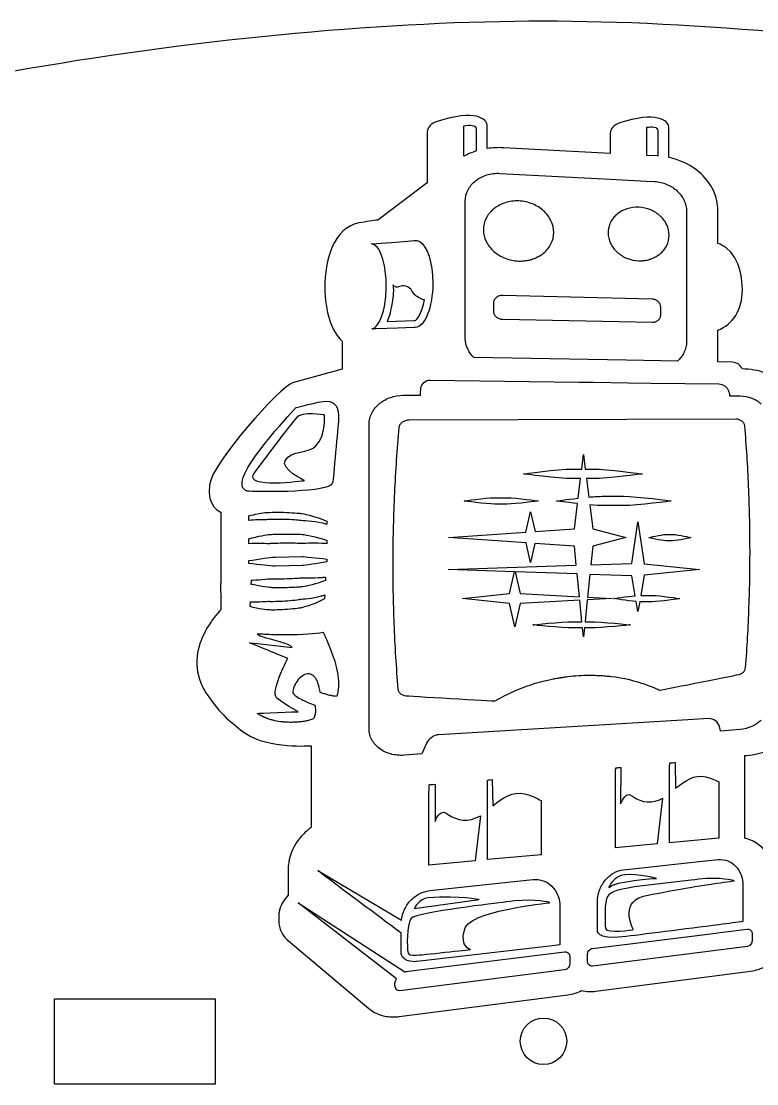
# Model space of a CAD drawing. Header units: millimetres. Extents: x -1100 to -75, y -506 to -118.
# Drawn here: x -615.5 to -570.5, y -461.5 to -396.4 of the extents above; entities that cross this region are included whole.
import ezdxf

# ---------------------------------------------------------------- set-up
doc = ezdxf.new("R2010")
doc.units = ezdxf.units.MM
doc.layers.add('CUTS', color=1, linetype='Continuous', true_color=0xff0000)
doc.layers.add('TEXT', color=5, linetype='Continuous', true_color=0x0000ff)

msp = doc.modelspace()

# ---------------------------------------------------------------- linework, layer by layer
at = {"layer": 'CUTS', "color": 1, "lineweight": 25, "true_color": 0xff0000}
for p, q in [((-613.423, -461.466), (-613.423, -456.266)), ((-613.423, -456.266), (-603.574, -456.266)), ((-603.574, -461.466), (-603.574, -456.266)), ((-613.423, -461.466), (-603.574, -461.466))]:
    msp.add_line(p, q, dxfattribs=at)
for points in [[(-583.516, -396.422), (-602.046, -396.422), (-629.224, -400.52), (-643.356, -407.505)], [(-523.677, -407.505), (-537.808, -400.521), (-564.986, -396.422), (-583.516, -396.422)], [(-584.923, -458.865), (-584.923, -458.079), (-584.285, -457.441), (-583.498, -457.441)], [(-583.498, -457.441), (-582.711, -457.441), (-582.074, -458.079), (-582.074, -458.865)], [(-583.498, -460.29), (-584.285, -460.29), (-584.923, -459.652), (-584.923, -458.865)], [(-582.074, -458.865), (-582.074, -459.652), (-582.711, -460.29), (-583.498, -460.29)]]:
    msp.add_open_spline(points, degree=3, dxfattribs=at)
at = {"layer": 'TEXT', "color": 5, "lineweight": 25, "true_color": 0x0000ff}
for points in [[(-590.607, -403.194), (-590.607, -406.091)], [(-588.367, -404.682), (-588.367, -402.825), (-588.367, -402.825)], [(-586.951, -404.217), (-586.951, -402.774)], [(-576.523, -404.669), (-577.178, -404.634), (-577.178, -402.916), (-577.178, -402.916)], [(-575.839, -404.762), (-575.839, -402.877)], [(-579.416, -403.274), (-579.416, -404.517), (-585.953, -404.168)], [(-586.142, -405.734), (-579.416, -406.089), (-577.2, -406.206), (-576.713, -406.231)], [(-590.613, -406.312), (-593.625, -408.595)], [(-588.286, -415.818), (-588.286, -407.445)], [(-574.747, -408.066), (-574.747, -416.027)], [(-572.832, -410.021), (-572.832, -408.155), (-572.828, -408.014)], [(-594.021, -410.056), (-592.796, -409.957), (-592.796, -409.957)], [(-592.796, -409.957), (-591.816, -409.877), (-591.403, -409.843)], [(-576.85, -413.438), (-585.996, -413.208)], [(-586.562, -413.676), (-586.562, -414.174)], [(-576.323, -414.395), (-576.323, -413.916)], [(-593.057, -414.799), (-591.417, -414.75)], [(-585.996, -414.664), (-576.85, -414.847)], [(-591.41, -415.175), (-591.418, -415.175), (-592.44, -415.206), (-593.742, -415.247), (-594.006, -415.253)], [(-591.405, -415.175), (-591.407, -415.175)], [(-591.341, -415.171), (-591.341, -415.171), (-591.366, -415.171)], [(-571.922, -417.296), (-572.832, -417.28), (-572.832, -415.34)], [(-595.824, -416.009), (-595.824, -417.729), (-598.863, -418.558)], [(-575.307, -417.234), (-578.412, -417.177), (-587.77, -417.006)], [(-590.423, -418.385), (-581.333, -418.509), (-580.431, -418.522), (-578.291, -418.551), (-576.934, -418.57), (-572.762, -418.627)], [(-592.007, -419.309), (-591.014, -419.312)], [(-591.019, -419.194), (-590.996, -418.908)], [(-572.136, -419.159), (-572.114, -419.279)], [(-572.109, -419.362), (-571.47, -419.362)], [(-571.727, -420.784), (-591.709, -420.841)], [(-594.173, -439.719), (-594.173, -421.106)], [(-581.731, -423.838), (-581.158, -423.838), (-581.049, -422.954), (-580.94, -423.838), (-580.477, -423.838)], [(-581.377, -425.621), (-581.23, -424.424), (-581.731, -424.424)], [(-580.477, -424.424), (-580.868, -424.424), (-580.728, -425.555)], [(-581.687, -433.184), (-581.143, -433.184), (-581.276, -431.869), (-584.925, -432.067), (-585.248, -433.486), (-585.571, -432.067), (-588.445, -431.762), (-585.571, -431.458), (-585.268, -430.125), (-589.327, -429.988), (-581.492, -429.722), (-581.609, -428.559), (-584.023, -428.393), (-584.286, -429.548), (-584.558, -428.356), (-589.303, -428.03), (-584.572, -427.706), (-584.286, -426.449), (-584.009, -427.667), (-581.609, -427.502), (-581.418, -425.948)], [(-586.493, -425.598), (-585.711, -425.598)], [(-585.711, -425.979), (-586.493, -425.979)], [(-580.671, -426.023), (-580.489, -427.502), (-578.458, -428.03), (-580.489, -428.558), (-580.603, -429.692), (-578.096, -429.608), (-577.716, -427.071), (-577.332, -429.635), (-573.948, -429.988), (-577.339, -430.341), (-577.548, -431.572), (-577.544, -431.572), (-577.544, -431.574)], [(-579.819, -425.502), (-578.608, -425.502)], [(-603.248, -426.469), (-603.248, -430.825)], [(-578.608, -426.073), (-579.819, -426.073)], [(-601.521, -426.987), (-601.521, -426.705)], [(-600.451, -426.937), (-600.967, -426.942)], [(-596.761, -427.033), (-596.761, -427.218)], [(-575.998, -427.843), (-575.648, -427.843), (-575.648, -427.843)], [(-575.648, -427.843), (-575.556, -427.843)], [(-601.521, -428.405), (-601.521, -428.112)], [(-596.761, -428.201), (-596.761, -428.411)], [(-575.556, -428.223), (-575.998, -428.223)], [(-600.005, -429.225), (-599.891, -429.221), (-598.28, -429.19)], [(-601.521, -429.616), (-601.521, -429.441), (-601.521, -429.441)], [(-598.261, -429.739), (-599.891, -429.771), (-599.985, -429.774)], [(-596.761, -429.345), (-596.761, -429.525)], [(-596.827, -430.444), (-596.837, -430.659)], [(-585.228, -430.131), (-584.925, -431.462), (-581.297, -431.658), (-581.438, -430.259), (-585.228, -430.131)], [(-577.881, -431.59), (-578.089, -430.367), (-580.662, -430.281), (-580.804, -431.681), (-579.298, -431.762), (-580.82, -431.844), (-580.955, -433.184), (-580.658, -433.184)], [(-603.255, -430.955), (-603.244, -431.828)], [(-601.382, -430.895), (-601.369, -430.639)], [(-596.881, -431.538), (-596.892, -431.768)], [(-577.544, -431.574), (-576.85, -431.574)], [(-603.248, -431.913), (-603.248, -432.456)], [(-601.449, -432.254), (-601.435, -431.956)], [(-577.612, -431.951), (-577.716, -432.563), (-577.822, -431.939)], [(-576.85, -431.955), (-577.544, -431.955)], [(-580.658, -433.564), (-580.993, -433.564), (-581.049, -434.111), (-581.103, -433.564), (-581.687, -433.564)], [(-599.147, -435.424), (-601.07, -434.639), (-601.488, -434.469), (-600.993, -434.523), (-598.871, -434.754)], [(-582.68, -436.636), (-582.676, -436.636)], [(-580.111, -436.471), (-580.116, -436.471)], [(-596.155, -437.753), (-596.162, -437.753)], [(-600.66, -438.999), (-600.656, -438.999)], [(-598.991, -439.344), (-598.995, -439.344)], [(-573.39, -439.116), (-574.659, -439.191), (-589.9, -440.096)], [(-572.671, -439.858), (-572.733, -439.601)], [(-571.47, -439.782), (-572.668, -439.874)], [(-597.712, -440.771), (-597.712, -445.773)], [(-590.651, -440.612), (-590.946, -441.267)], [(-590.949, -441.274), (-592.007, -441.356)], [(-571.177, -446.431), (-571.177, -441.377)], [(-576.409, -444.078), (-576.216, -443.991), (-576.534, -446.78), (-579.083, -447.016), (-579.083, -442.248)], [(-578.776, -442.099), (-578.788, -444.331)], [(-575.791, -446.712), (-575.791, -441.956)], [(-575.451, -441.798), (-575.416, -443.381)], [(-586.93, -447.744), (-586.928, -442.877)], [(-586.634, -442.846), (-586.599, -444.452)], [(-587.641, -445.185), (-587.361, -445.059), (-587.682, -447.815), (-590.511, -448.075), (-590.511, -443.921), (-590.487, -443.158)], [(-590.125, -443.127), (-590.136, -445.41)], [(-572.767, -442.985), (-572.767, -446.432), (-575.791, -446.712), (-575.791, -446.712)], [(-583.645, -444.135), (-583.645, -447.442), (-586.93, -447.744), (-586.93, -447.744)], [(-578.595, -448.365), (-574.156, -447.889), (-572.816, -447.747)], [(-599.125, -448.367), (-599.125, -449.934)], [(-597.302, -448.417), (-592.195, -451.444), (-592.195, -451.444)], [(-590.456, -449.641), (-584.152, -448.966)], [(-573.998, -448.945), (-574.243, -448.974), (-574.47, -449), (-574.472, -449), (-577.447, -449.352)], [(-571.298, -449.307), (-571.298, -451.539)], [(-592.502, -455.043), (-598.506, -450.392), (-591.982, -454.609)], [(-591.413, -450.733), (-587.441, -450.196)], [(-582.503, -450.585), (-582.503, -452.971), (-582.79, -453.004), (-590.882, -453.941), (-591.27, -453.986)], [(-585.283, -450.278), (-585.528, -450.307), (-585.793, -450.338), (-585.796, -450.339)], [(-580.199, -452.09), (-580.199, -450.319)], [(-599.694, -451.201), (-599.694, -451.504)], [(-580.491, -453.179), (-572.953, -452.242), (-572.848, -452.228), (-572.691, -452.21), (-572.024, -452.128), (-571.408, -452.05), (-571.023, -452.001), (-571.023, -452.001)], [(-592.206, -453.522), (-592.206, -452.254)], [(-570.727, -452.326), (-570.727, -452.659)], [(-599.103, -452.726), (-594.187, -456.86)], [(-571.023, -453.054), (-580.491, -454.269)], [(-591.748, -454.577), (-582.203, -453.391)], [(-581.879, -453.726), (-581.879, -454.074), (-581.879, -454.074)], [(-580.813, -453.938), (-580.813, -453.592)], [(-582.203, -454.488), (-592.282, -455.782)], [(-580.302, -455.8), (-570.839, -454.579)], [(-592.339, -457.354), (-582.006, -456.019)]]:
    msp.add_lwpolyline(points, dxfattribs=at)
for points in [[(-586.951, -402.774), (-586.951, -402.419), (-587.681, -401.781), (-590.011, -402.568)], [(-575.839, -402.877), (-575.839, -402.522), (-576.568, -401.884), (-578.899, -402.671)], [(-590.011, -402.568), (-590.34, -402.65), (-590.607, -402.929), (-590.607, -403.194)], [(-588.367, -402.825), (-588.044, -402.765), (-587.612, -402.739), (-587.612, -403.026)], [(-587.612, -403.026), (-587.612, -403.33), (-587.61, -403.966), (-587.608, -404.365)], [(-578.913, -402.678), (-579.198, -402.785), (-579.416, -403.035), (-579.416, -403.274)], [(-578.899, -402.671), (-578.906, -402.675), (-578.909, -402.676), (-578.913, -402.678)], [(-577.178, -402.916), (-576.867, -402.867), (-576.501, -402.865), (-576.501, -403.131)], [(-576.501, -403.131), (-576.501, -403.494), (-576.495, -404.335), (-576.495, -404.673)], [(-587.609, -404.365), (-587.876, -404.447), (-588.128, -404.555), (-588.367, -404.682)], [(-585.953, -404.168), (-586.293, -404.149), (-586.627, -404.168), (-586.951, -404.217)], [(-576.495, -404.673), (-576.504, -404.673), (-576.513, -404.669), (-576.523, -404.669)], [(-575.007, -405.02), (-575.273, -404.906), (-575.551, -404.822), (-575.839, -404.762)], [(-573.854, -405.766), (-574.183, -405.456), (-574.572, -405.204), (-575.007, -405.02)], [(-587.654, -406.188), (-587.459, -406.033), (-587.228, -405.912), (-586.971, -405.833)], [(-586.971, -405.833), (-586.716, -405.754), (-586.436, -405.719), (-586.142, -405.734)], [(-573.102, -406.79), (-573.278, -406.414), (-573.531, -406.069), (-573.854, -405.766)], [(-590.607, -406.091), (-590.607, -406.155), (-590.613, -406.312), (-590.613, -406.312)], [(-588.116, -406.744), (-588.007, -406.532), (-587.85, -406.343), (-587.654, -406.188)], [(-576.713, -406.231), (-576.438, -406.243), (-576.181, -406.307), (-575.945, -406.408)], [(-575.945, -406.408), (-575.709, -406.509), (-575.497, -406.645), (-575.32, -406.814)], [(-588.286, -407.445), (-588.286, -407.193), (-588.225, -406.958), (-588.116, -406.744)], [(-575.32, -406.814), (-575.142, -406.978), (-574.998, -407.172), (-574.901, -407.385)], [(-572.828, -408.014), (-572.828, -407.596), (-572.921, -407.183), (-573.102, -406.79)], [(-585.846, -407.532), (-586.081, -407.605), (-586.291, -407.718), (-586.475, -407.856)], [(-585.007, -407.425), (-585.302, -407.412), (-585.587, -407.449), (-585.846, -407.532)], [(-584.173, -407.607), (-584.428, -407.503), (-584.711, -407.438), (-585.007, -407.425)], [(-583.495, -408.03), (-583.687, -407.856), (-583.916, -407.713), (-584.173, -407.607)], [(-577.663, -407.808), (-577.92, -407.796), (-578.168, -407.83), (-578.391, -407.904)], [(-576.94, -407.969), (-577.161, -407.876), (-577.405, -407.821), (-577.663, -407.808)], [(-574.901, -407.385), (-574.801, -407.598), (-574.747, -407.828), (-574.747, -408.066)], [(-587.004, -408.463), (-587.009, -408.472), (-587.009, -408.481), (-587.014, -408.489)], [(-586.993, -408.447), (-586.996, -408.454), (-587, -408.458), (-587.004, -408.463)], [(-586.896, -408.3), (-586.929, -408.35), (-586.966, -408.395), (-586.993, -408.447)], [(-586.767, -408.121), (-586.815, -408.178), (-586.855, -408.239), (-586.896, -408.3)], [(-586.641, -407.998), (-586.683, -408.039), (-586.728, -408.078), (-586.767, -408.121)], [(-586.537, -407.894), (-586.574, -407.927), (-586.604, -407.964), (-586.641, -407.998)], [(-586.475, -407.856), (-586.496, -407.87), (-586.517, -407.88), (-586.537, -407.894)], [(-583.039, -408.631), (-583.146, -408.408), (-583.304, -408.205), (-583.495, -408.03)], [(-579.213, -408.455), (-579.22, -408.465), (-579.229, -408.478), (-579.237, -408.489)], [(-579.01, -408.25), (-579.082, -408.313), (-579.151, -408.379), (-579.213, -408.455)], [(-578.99, -408.229), (-578.998, -408.235), (-579.003, -408.244), (-579.01, -408.25)], [(-578.963, -408.21), (-578.971, -408.217), (-578.982, -408.222), (-578.99, -408.229)], [(-578.391, -407.904), (-578.606, -407.973), (-578.797, -408.08), (-578.963, -408.21)], [(-576.626, -408.134), (-576.725, -408.071), (-576.829, -408.016), (-576.94, -407.969)], [(-576.35, -408.347), (-576.435, -408.269), (-576.528, -408.199), (-576.626, -408.134)], [(-576.201, -408.505), (-576.248, -408.45), (-576.297, -408.397), (-576.35, -408.347)], [(-594.795, -408.771), (-596.344, -409.061), (-596.886, -411.081), (-596.881, -412.723)], [(-593.625, -408.595), (-593.954, -408.629), (-594.339, -408.686), (-594.795, -408.771)], [(-587.133, -408.828), (-587.16, -408.94), (-587.177, -409.057), (-587.177, -409.178)], [(-587.128, -408.795), (-587.13, -408.806), (-587.132, -408.817), (-587.133, -408.828)], [(-587.014, -408.489), (-587.062, -408.586), (-587.101, -408.688), (-587.128, -408.795)], [(-582.872, -409.348), (-582.872, -409.096), (-582.933, -408.854), (-583.039, -408.631)], [(-579.508, -409.062), (-579.53, -409.163), (-579.544, -409.267), (-579.544, -409.373)], [(-579.504, -409.032), (-579.505, -409.042), (-579.506, -409.053), (-579.508, -409.062)], [(-579.401, -408.752), (-579.444, -408.841), (-579.477, -408.935), (-579.504, -409.032)], [(-579.397, -408.736), (-579.398, -408.741), (-579.399, -408.746), (-579.401, -408.752)], [(-579.38, -408.711), (-579.384, -408.72), (-579.392, -408.726), (-579.397, -408.736)], [(-579.237, -408.489), (-579.29, -408.558), (-579.339, -408.634), (-579.38, -408.711)], [(-576.197, -408.509), (-576.199, -408.509), (-576.199, -408.505), (-576.201, -408.505)], [(-575.955, -408.882), (-576.016, -408.748), (-576.101, -408.625), (-576.197, -408.509)], [(-575.81, -409.521), (-575.81, -409.297), (-575.862, -409.08), (-575.955, -408.882)], [(-587.177, -409.178), (-587.177, -409.431), (-587.115, -409.677), (-587.004, -409.902)], [(-583.039, -410.049), (-582.933, -409.836), (-582.872, -409.599), (-582.872, -409.348)], [(-579.544, -409.373), (-579.544, -409.6), (-579.492, -409.819), (-579.397, -410.02)], [(-575.955, -410.147), (-575.862, -409.957), (-575.81, -409.745), (-575.81, -409.521)], [(-593.262, -411.242), (-593.423, -410.526), (-593.704, -410.062), (-594.021, -410.056)], [(-591.403, -409.843), (-591.388, -409.84), (-591.373, -409.84), (-591.358, -409.84)], [(-591.358, -409.84), (-591.344, -409.84), (-591.329, -409.836), (-591.315, -409.836)], [(-591.315, -409.836), (-591.23, -409.84), (-591.149, -409.863), (-591.07, -409.911)], [(-591.07, -409.911), (-590.613, -410.186), (-590.269, -411.194), (-590.271, -412.456)], [(-587.004, -409.902), (-586.893, -410.129), (-586.733, -410.335), (-586.537, -410.508)], [(-583.495, -410.614), (-583.304, -410.455), (-583.146, -410.265), (-583.039, -410.049)], [(-579.397, -410.02), (-579.3, -410.221), (-579.162, -410.404), (-578.99, -410.559)], [(-576.143, -410.438), (-576.068, -410.348), (-576.006, -410.251), (-575.955, -410.147)], [(-572.319, -410.297), (-572.473, -410.179), (-572.648, -410.089), (-572.832, -410.021)], [(-571.33, -412.862), (-571.33, -412.321), (-571.424, -410.986), (-572.319, -410.297)], [(-586.537, -410.509), (-586.339, -410.683), (-586.105, -410.826), (-585.846, -410.929)], [(-585.846, -410.929), (-585.587, -411.031), (-585.302, -411.092), (-585.007, -411.102)], [(-584.646, -411.085), (-584.55, -411.075), (-584.458, -411.061), (-584.369, -411.041)], [(-584.369, -411.041), (-584.364, -411.038), (-584.362, -411.038), (-584.358, -411.038)], [(-584.358, -411.038), (-584.294, -411.021), (-584.233, -411.004), (-584.173, -410.985)], [(-584.173, -410.985), (-584.159, -410.979), (-584.146, -410.972), (-584.134, -410.966)], [(-584.134, -410.966), (-584.026, -410.93), (-583.921, -410.886), (-583.823, -410.832)], [(-583.823, -410.832), (-583.819, -410.832), (-583.813, -410.828), (-583.808, -410.826)], [(-583.808, -410.826), (-583.696, -410.765), (-583.59, -410.694), (-583.495, -410.614)], [(-578.99, -410.559), (-578.82, -410.714), (-578.618, -410.842), (-578.391, -410.933)], [(-578.391, -410.933), (-578.168, -411.023), (-577.92, -411.078), (-577.663, -411.087)], [(-577.375, -411.075), (-577.324, -411.068), (-577.275, -411.062), (-577.227, -411.054)], [(-577.227, -411.054), (-577.203, -411.049), (-577.18, -411.044), (-577.158, -411.041)], [(-577.158, -411.041), (-577.107, -411.029), (-577.056, -411.016), (-577.009, -411.002)], [(-577.009, -411.002), (-576.991, -410.997), (-576.972, -410.991), (-576.955, -410.987)], [(-576.955, -410.987), (-576.95, -410.983), (-576.944, -410.983), (-576.94, -410.981)], [(-576.94, -410.981), (-576.929, -410.978), (-576.921, -410.973), (-576.912, -410.969)], [(-576.912, -410.969), (-576.701, -410.894), (-576.511, -410.787), (-576.35, -410.652)], [(-576.35, -410.652), (-576.274, -410.586), (-576.206, -410.514), (-576.143, -410.438)], [(-593.12, -412.613), (-593.121, -412.102), (-593.173, -411.635), (-593.262, -411.242)], [(-585.007, -411.102), (-584.907, -411.106), (-584.809, -411.102), (-584.713, -411.092)], [(-584.713, -411.092), (-584.691, -411.089), (-584.669, -411.089), (-584.646, -411.085)], [(-577.663, -411.087), (-577.588, -411.09), (-577.515, -411.087), (-577.443, -411.081)], [(-577.443, -411.081), (-577.421, -411.081), (-577.398, -411.076), (-577.375, -411.075)], [(-596.881, -412.723), (-596.872, -414.204), (-596.48, -415.364), (-595.824, -416.009)], [(-593.234, -413.887), (-593.16, -413.511), (-593.119, -413.077), (-593.12, -412.613)], [(-592.684, -412.928), (-592.686, -413.322), (-592.767, -413.716), (-592.816, -413.966)], [(-592.708, -412.562), (-592.69, -412.681), (-592.684, -412.804), (-592.684, -412.928)], [(-592.375, -412.69), (-592.399, -412.702), (-592.61, -412.749), (-592.708, -412.562)], [(-591.693, -412.754), (-591.901, -412.584), (-592.154, -412.583), (-592.375, -412.69)], [(-591.37, -413.165), (-591.499, -413.047), (-591.556, -412.867), (-591.693, -412.754)], [(-590.271, -412.456), (-590.274, -413.948), (-590.76, -415.127), (-591.341, -415.171)], [(-572.832, -415.34), (-571.902, -414.969), (-571.33, -414.108), (-571.33, -412.862)], [(-591.236, -413.276), (-591.281, -413.242), (-591.327, -413.206), (-591.37, -413.165)], [(-591.37, -414.747), (-591.227, -414.732), (-590.935, -414.287), (-590.787, -413.484)], [(-590.901, -413.448), (-591.017, -413.408), (-591.129, -413.353), (-591.236, -413.276)], [(-590.787, -413.484), (-590.826, -413.474), (-590.864, -413.461), (-590.901, -413.448)], [(-586.521, -413.502), (-586.547, -413.556), (-586.562, -413.613), (-586.562, -413.676)], [(-586.518, -413.49), (-586.52, -413.493), (-586.519, -413.497), (-586.521, -413.502)], [(-586.515, -413.486), (-586.515, -413.486), (-586.518, -413.486), (-586.518, -413.49)], [(-586.4, -413.344), (-586.448, -413.385), (-586.487, -413.431), (-586.515, -413.486)], [(-586.396, -413.339), (-586.398, -413.339), (-586.398, -413.343), (-586.4, -413.344)], [(-586.386, -413.334), (-586.39, -413.337), (-586.394, -413.337), (-586.396, -413.339)], [(-586.217, -413.24), (-586.28, -413.261), (-586.336, -413.294), (-586.386, -413.334)], [(-585.996, -413.208), (-586.075, -413.204), (-586.149, -413.217), (-586.217, -413.24)], [(-576.646, -413.479), (-576.708, -413.454), (-576.778, -413.438), (-576.85, -413.438)], [(-576.478, -413.582), (-576.525, -413.541), (-576.583, -413.503), (-576.646, -413.479)], [(-576.365, -413.735), (-576.392, -413.677), (-576.429, -413.626), (-576.478, -413.582)], [(-593.952, -415.242), (-593.644, -415.152), (-593.377, -414.632), (-593.234, -413.887)], [(-592.816, -413.966), (-592.858, -414.188), (-592.911, -414.39), (-592.972, -414.571)], [(-586.562, -414.174), (-586.562, -414.241), (-586.547, -414.303), (-586.518, -414.363)], [(-576.323, -413.916), (-576.323, -413.852), (-576.338, -413.791), (-576.365, -413.735)], [(-592.972, -414.571), (-592.998, -414.651), (-593.027, -414.728), (-593.057, -414.799)], [(-591.417, -414.75), (-591.402, -414.746), (-591.387, -414.746), (-591.37, -414.746)], [(-586.518, -414.363), (-586.489, -414.419), (-586.448, -414.473), (-586.396, -414.517)], [(-586.396, -414.517), (-586.345, -414.561), (-586.285, -414.598), (-586.217, -414.622)], [(-586.217, -414.622), (-586.149, -414.649), (-586.075, -414.663), (-585.996, -414.664)], [(-576.85, -414.847), (-576.778, -414.847), (-576.708, -414.837), (-576.646, -414.815)], [(-576.646, -414.815), (-576.583, -414.793), (-576.525, -414.759), (-576.478, -414.718)], [(-576.478, -414.718), (-576.429, -414.679), (-576.392, -414.628), (-576.365, -414.574)], [(-576.365, -414.574), (-576.338, -414.52), (-576.323, -414.46), (-576.323, -414.395)], [(-594.006, -415.253), (-593.987, -415.249), (-593.97, -415.247), (-593.952, -415.242)], [(-591.407, -415.175), (-591.409, -415.175), (-591.409, -415.175), (-591.41, -415.175)], [(-591.366, -415.171), (-591.379, -415.171), (-591.391, -415.176), (-591.405, -415.175)], [(-588.116, -416.53), (-588.225, -416.311), (-588.286, -416.069), (-588.286, -415.818)], [(-574.747, -416.027), (-574.747, -416.266), (-574.801, -416.493), (-574.901, -416.699)], [(-587.77, -417.006), (-587.912, -416.864), (-588.03, -416.704), (-588.116, -416.53)], [(-574.901, -416.699), (-574.996, -416.9), (-575.136, -417.081), (-575.307, -417.234)], [(-571.338, -417.705), (-571.434, -417.476), (-571.674, -417.3), (-571.922, -417.296)], [(-569.93, -417.952), (-570.376, -417.794), (-570.852, -417.712), (-571.338, -417.705)], [(-598.863, -418.558), (-599.576, -418.781), (-603.762, -423.435), (-603.94, -424.803)], [(-590.996, -418.908), (-590.974, -418.616), (-590.716, -418.38), (-590.423, -418.385)], [(-572.762, -418.627), (-572.511, -418.631), (-572.269, -418.809), (-572.172, -419.04)], [(-593.535, -419.832), (-593.337, -419.67), (-593.105, -419.538), (-592.847, -419.447)], [(-592.847, -419.447), (-592.617, -419.367), (-592.366, -419.322), (-592.104, -419.312)], [(-592.104, -419.312), (-592.072, -419.312), (-592.04, -419.309), (-592.007, -419.309)], [(-591.014, -419.312), (-591.02, -419.274), (-591.022, -419.235), (-591.019, -419.194)], [(-572.172, -419.04), (-572.156, -419.079), (-572.144, -419.119), (-572.136, -419.159)], [(-572.114, -419.279), (-572.109, -419.308), (-572.109, -419.335), (-572.109, -419.362)], [(-571.47, -419.362), (-571.217, -419.366), (-570.976, -419.411), (-570.756, -419.495)], [(-570.756, -419.495), (-570.537, -419.579), (-570.34, -419.7), (-570.173, -419.85)], [(-601.935, -424.594), (-601.79, -423.411), (-598.663, -420.092), (-598.663, -420.092)], [(-598.663, -420.092), (-598.663, -420.092), (-597.311, -419.686), (-596.745, -419.686)], [(-596.745, -419.686), (-596.337, -419.686), (-595.952, -419.954), (-596.044, -420.882)], [(-594.001, -420.405), (-593.891, -420.188), (-593.732, -419.994), (-593.535, -419.832)], [(-598.638, -420.713), (-599.275, -421.484), (-601.043, -423.848), (-601.228, -424.11)], [(-596.911, -420.526), (-596.911, -420.526), (-598.281, -420.282), (-598.638, -420.713)], [(-597.418, -422.422), (-596.773, -421.704), (-596.911, -420.526), (-596.911, -420.526)], [(-594.173, -421.106), (-594.173, -420.858), (-594.111, -420.62), (-594.001, -420.405)], [(-571.525, -420.817), (-571.588, -420.795), (-571.656, -420.783), (-571.727, -420.784)], [(-571.355, -420.905), (-571.404, -420.868), (-571.462, -420.838), (-571.525, -420.817)], [(-596.044, -420.882), (-596.06, -421.052), (-596.385, -424.61), (-596.385, -424.61)], [(-592.345, -421.292), (-592.465, -422.621), (-592.557, -423.957), (-592.619, -425.294)], [(-592.282, -421.117), (-592.317, -421.171), (-592.339, -421.23), (-592.345, -421.292)], [(-592.141, -420.975), (-592.2, -421.015), (-592.248, -421.063), (-592.282, -421.117)], [(-591.944, -420.876), (-592.017, -420.899), (-592.084, -420.934), (-592.141, -420.975)], [(-591.709, -420.841), (-591.791, -420.841), (-591.87, -420.854), (-591.944, -420.876)], [(-571.234, -421.036), (-571.265, -420.987), (-571.306, -420.942), (-571.355, -420.905)], [(-571.181, -421.198), (-571.185, -421.14), (-571.205, -421.087), (-571.234, -421.036)], [(-570.947, -424.884), (-571.002, -423.651), (-571.077, -422.421), (-571.181, -421.195)], [(-599.314, -423.323), (-598.952, -422.679), (-597.821, -422.87), (-597.418, -422.422)], [(-598.131, -424.542), (-598.131, -424.542), (-599.597, -423.828), (-599.314, -423.323)], [(-584.729, -424.132), (-584.729, -424.132), (-582.616, -423.838), (-581.731, -423.838)], [(-580.477, -423.838), (-579.616, -423.838), (-577.44, -424.132), (-577.44, -424.132)], [(-601.929, -424.869), (-601.938, -424.82), (-601.935, -424.594), (-601.935, -424.594)], [(-601.228, -424.11), (-601.884, -425.049), (-598.131, -424.542), (-598.131, -424.542)], [(-596.427, -424.718), (-596.45, -424.752), (-596.482, -424.785), (-596.519, -424.815)], [(-596.385, -424.61), (-596.39, -424.645), (-596.404, -424.682), (-596.427, -424.718)], [(-581.731, -424.424), (-582.592, -424.424), (-584.729, -424.132), (-584.729, -424.132)], [(-577.44, -424.132), (-577.44, -424.132), (-579.594, -424.424), (-580.477, -424.424)], [(-603.94, -424.803), (-604.119, -426.172), (-603.248, -426.469), (-603.248, -426.469)], [(-601.607, -425.181), (-601.785, -425.15), (-601.896, -425.023), (-601.929, -424.869)], [(-596.519, -424.815), (-597.07, -425.294), (-601.263, -425.24), (-601.607, -425.181)], [(-592.619, -425.294), (-592.683, -426.631), (-592.716, -427.972), (-592.722, -429.31)], [(-570.863, -428.583), (-570.865, -427.348), (-570.894, -426.115), (-570.947, -424.884)], [(-588.362, -425.79), (-588.362, -425.79), (-587.044, -425.598), (-586.493, -425.598)], [(-586.493, -425.979), (-587.029, -425.979), (-588.362, -425.79), (-588.362, -425.79)], [(-585.711, -425.598), (-585.174, -425.598), (-583.817, -425.79), (-583.817, -425.79)], [(-583.817, -425.79), (-583.817, -425.79), (-585.16, -425.979), (-585.711, -425.979)], [(-582.711, -425.788), (-582.711, -425.788), (-582.083, -425.699), (-581.377, -425.621)], [(-581.418, -425.948), (-582.105, -425.871), (-582.711, -425.788), (-582.711, -425.788)], [(-580.728, -425.555), (-580.38, -425.524), (-580.054, -425.502), (-579.819, -425.502)], [(-579.819, -426.073), (-580.037, -426.073), (-580.342, -426.052), (-580.671, -426.023)], [(-578.608, -425.502), (-577.777, -425.502), (-575.677, -425.788), (-575.677, -425.788)], [(-575.677, -425.788), (-575.677, -425.788), (-577.754, -426.073), (-578.608, -426.073)], [(-601.521, -426.705), (-601.333, -426.644), (-601.15, -426.605), (-600.992, -426.573)], [(-600.992, -426.573), (-600.733, -426.525), (-600.534, -426.502), (-600.465, -426.498)], [(-600.465, -426.498), (-600.419, -426.495), (-600.185, -426.485), (-599.891, -426.481)], [(-599.891, -426.481), (-599.741, -426.477), (-599.578, -426.477), (-599.413, -426.484)], [(-599.413, -426.484), (-598.921, -426.493), (-598.429, -426.543), (-598.361, -426.551)], [(-598.361, -426.551), (-598.224, -426.568), (-597.566, -426.688), (-596.968, -426.938)], [(-600.967, -426.942), (-601.133, -426.948), (-601.327, -426.957), (-601.521, -426.987)], [(-599.891, -426.92), (-600.179, -426.924), (-600.407, -426.934), (-600.451, -426.937)], [(-599.42, -426.92), (-599.582, -426.916), (-599.744, -426.916), (-599.891, -426.92)], [(-598.39, -426.986), (-598.457, -426.977), (-598.937, -426.929), (-599.42, -426.92)], [(-597.011, -427.148), (-597.61, -427.011), (-598.256, -427.002), (-598.39, -426.986)], [(-596.761, -427.218), (-596.842, -427.193), (-596.926, -427.17), (-597.011, -427.151)], [(-596.968, -426.938), (-596.898, -426.968), (-596.828, -426.999), (-596.761, -427.033)], [(-601.521, -428.112), (-600.97, -427.934), (-600.399, -427.854), (-600.277, -427.843)], [(-600.277, -427.843), (-600.242, -427.839), (-600.091, -427.833), (-599.891, -427.826)], [(-599.891, -427.826), (-599.721, -427.82), (-599.516, -427.814), (-599.309, -427.813)], [(-599.309, -427.813), (-598.858, -427.807), (-598.405, -427.827), (-598.342, -427.829)], [(-598.342, -427.829), (-598.214, -427.838), (-597.61, -427.932), (-597.044, -428.105)], [(-577.056, -428.033), (-577.056, -428.033), (-576.31, -427.843), (-575.998, -427.843)], [(-575.556, -427.843), (-575.251, -427.843), (-574.482, -428.033), (-574.482, -428.033)], [(-600.266, -428.405), (-600.388, -428.415), (-600.969, -428.363), (-601.521, -428.405)], [(-599.891, -428.388), (-600.086, -428.395), (-600.232, -428.402), (-600.266, -428.405)], [(-599.308, -428.374), (-599.516, -428.374), (-599.721, -428.382), (-599.891, -428.388)], [(-598.351, -428.392), (-598.414, -428.388), (-598.86, -428.37), (-599.308, -428.374)], [(-597.063, -428.384), (-597.628, -428.354), (-598.225, -428.399), (-598.351, -428.392)], [(-596.761, -428.411), (-596.858, -428.4), (-596.959, -428.39), (-597.063, -428.384)], [(-597.044, -428.105), (-596.947, -428.134), (-596.852, -428.166), (-596.761, -428.2)], [(-575.998, -428.223), (-576.302, -428.223), (-577.056, -428.033), (-577.056, -428.033)], [(-574.482, -428.033), (-574.482, -428.033), (-575.243, -428.223), (-575.556, -428.223)], [(-570.924, -432.286), (-570.877, -431.051), (-570.858, -429.816), (-570.863, -428.583)], [(-601.521, -429.441), (-600.94, -429.349), (-600.145, -429.227), (-600.005, -429.225)], [(-598.28, -429.19), (-598.14, -429.187), (-597.346, -429.277), (-596.761, -429.345)], [(-599.985, -429.774), (-600.127, -429.778), (-600.934, -429.686), (-601.521, -429.616)], [(-596.761, -429.525), (-597.34, -429.617), (-598.121, -429.737), (-598.261, -429.739)], [(-592.722, -429.31), (-592.726, -430.65), (-592.702, -431.99), (-592.65, -433.325)], [(-601.29, -430.635), (-600.76, -430.604), (-600.199, -430.543), (-600.082, -430.546)], [(-600.082, -430.546), (-600.056, -430.546), (-599.953, -430.546), (-599.813, -430.55)], [(-599.813, -430.55), (-599.643, -430.55), (-599.416, -430.55), (-599.188, -430.541)], [(-599.188, -430.541), (-598.77, -430.531), (-598.354, -430.5), (-598.294, -430.494)], [(-598.294, -430.494), (-598.178, -430.484), (-597.62, -430.512), (-597.091, -430.472)], [(-597.091, -430.472), (-597.001, -430.466), (-596.912, -430.456), (-596.827, -430.444)], [(-603.248, -430.825), (-603.252, -430.867), (-603.255, -430.912), (-603.255, -430.955)], [(-601.302, -430.913), (-601.33, -430.907), (-601.356, -430.9), (-601.382, -430.895)], [(-601.369, -430.639), (-601.343, -430.639), (-601.317, -430.635), (-601.29, -430.635)], [(-600.094, -431.101), (-600.213, -431.097), (-600.773, -431.022), (-601.302, -430.913)], [(-599.843, -431.104), (-599.975, -431.104), (-600.068, -431.101), (-600.094, -431.101)], [(-599.192, -431.097), (-599.433, -431.104), (-599.671, -431.105), (-599.843, -431.104)], [(-598.289, -431.048), (-598.348, -431.055), (-598.77, -431.087), (-599.192, -431.097)], [(-597.076, -430.748), (-597.606, -430.926), (-598.17, -431.038), (-598.289, -431.048)], [(-596.837, -430.659), (-596.915, -430.69), (-596.995, -430.721), (-597.076, -430.748)], [(-603.244, -431.828), (-603.247, -431.855), (-603.248, -431.884), (-603.248, -431.913)], [(-599.331, -431.913), (-598.884, -431.888), (-598.439, -431.82), (-598.377, -431.808)], [(-598.377, -431.808), (-598.253, -431.787), (-597.653, -431.763), (-597.096, -431.604)], [(-597.058, -431.863), (-597.616, -432.157), (-598.224, -432.315), (-598.351, -432.337)], [(-597.096, -431.604), (-597.023, -431.584), (-596.951, -431.56), (-596.881, -431.535)], [(-596.892, -431.768), (-596.946, -431.802), (-597.002, -431.833), (-597.058, -431.863)], [(-579.206, -431.763), (-579.206, -431.763), (-578.434, -431.637), (-577.881, -431.59)], [(-577.822, -431.939), (-578.373, -431.896), (-579.206, -431.763), (-579.206, -431.763)], [(-576.85, -431.574), (-576.372, -431.574), (-575.167, -431.764), (-575.167, -431.764)], [(-575.167, -431.764), (-575.167, -431.764), (-576.36, -431.955), (-576.85, -431.955)], [(-603.248, -432.456), (-603.273, -432.485), (-603.301, -432.514), (-603.327, -432.544)], [(-600.3, -432.461), (-600.417, -432.452), (-600.928, -432.405), (-601.449, -432.254)], [(-601.435, -431.956), (-600.92, -431.987), (-600.402, -431.925), (-600.288, -431.933)], [(-599.907, -432.465), (-600.112, -432.468), (-600.265, -432.465), (-600.3, -432.461)], [(-600.288, -431.933), (-600.253, -431.933), (-600.093, -431.938), (-599.881, -431.933)], [(-599.326, -432.443), (-599.533, -432.458), (-599.737, -432.463), (-599.907, -432.465)], [(-599.881, -431.933), (-599.719, -431.93), (-599.526, -431.926), (-599.331, -431.913)], [(-598.351, -432.337), (-598.415, -432.349), (-598.871, -432.418), (-599.326, -432.443)], [(-577.544, -431.955), (-577.566, -431.955), (-577.589, -431.955), (-577.612, -431.951)], [(-571.133, -435.989), (-571.038, -434.756), (-570.968, -433.522), (-570.924, -432.286)], [(-603.327, -432.544), (-603.624, -432.878), (-603.881, -433.227), (-604.089, -433.584)], [(-584.145, -433.374), (-584.145, -433.374), (-582.41, -433.184), (-581.687, -433.184)], [(-580.658, -433.184), (-579.952, -433.184), (-578.168, -433.374), (-578.168, -433.374)], [(-604.089, -433.584), (-604.382, -434.081), (-604.574, -434.585), (-604.659, -435.078)], [(-599.289, -433.971), (-598.194, -433.971), (-597.466, -433.915), (-596.992, -433.827)], [(-596.992, -433.827), (-596.977, -433.86), (-596.961, -433.891), (-596.945, -433.924)], [(-592.65, -433.325), (-592.598, -434.659), (-592.516, -435.987), (-592.406, -437.31)], [(-581.687, -433.564), (-582.393, -433.564), (-584.145, -433.374), (-584.145, -433.374)], [(-578.168, -433.374), (-578.168, -433.374), (-579.933, -433.564), (-580.658, -433.564)], [(-600.689, -434.11), (-600.899, -434.039), (-601.023, -433.971), (-600.968, -433.909)], [(-600.968, -433.909), (-600.966, -433.906), (-600.964, -433.905), (-600.962, -433.903)], [(-600.962, -433.903), (-600.848, -433.917), (-600.709, -433.93), (-600.541, -433.94)], [(-598.871, -434.754), (-599.02, -434.514), (-600.145, -434.296), (-600.689, -434.11)], [(-600.541, -433.94), (-600.229, -433.959), (-599.818, -433.971), (-599.289, -433.971)], [(-596.945, -433.924), (-596.786, -434.246), (-596.6, -434.655), (-596.44, -435.097)], [(-604.659, -435.078), (-604.773, -435.72), (-604.709, -436.343), (-604.469, -436.923)], [(-596.44, -435.097), (-596.281, -435.538), (-596.144, -436.015), (-596.081, -436.474)], [(-599.825, -437.841), (-600.206, -437.473), (-599.238, -435.646), (-599.147, -435.424)], [(-597.923, -436.371), (-598.046, -436.378), (-598.166, -436.429), (-598.274, -436.508)], [(-597.751, -436.39), (-597.805, -436.373), (-597.864, -436.366), (-597.923, -436.371)], [(-597.596, -436.473), (-597.646, -436.435), (-597.697, -436.408), (-597.751, -436.39)], [(-576.366, -437.371), (-575.969, -437.294), (-571.537, -436.422), (-571.474, -436.396)], [(-571.474, -436.396), (-571.41, -436.371), (-571.353, -436.336), (-571.304, -436.295)], [(-571.304, -436.295), (-571.255, -436.254), (-571.213, -436.207), (-571.184, -436.156)], [(-571.184, -436.156), (-571.156, -436.103), (-571.137, -436.047), (-571.133, -435.989)], [(-604.469, -436.923), (-604.366, -437.178), (-604.232, -437.413), (-604.085, -437.636)], [(-598.567, -436.812), (-598.651, -436.929), (-598.718, -437.056), (-598.766, -437.176)], [(-598.274, -436.508), (-598.383, -436.588), (-598.483, -436.695), (-598.567, -436.812)], [(-597.462, -436.617), (-597.504, -436.559), (-597.549, -436.511), (-597.596, -436.473)], [(-597.346, -436.822), (-597.383, -436.744), (-597.421, -436.675), (-597.462, -436.617)], [(-597.281, -437.001), (-597.3, -436.936), (-597.321, -436.875), (-597.346, -436.822)], [(-597.226, -437.199), (-597.242, -437.135), (-597.26, -437.066), (-597.281, -437.001)], [(-596.081, -436.474), (-596.017, -436.932), (-596.024, -437.375), (-596.155, -437.753)], [(-585.259, -437.418), (-584.852, -437.239), (-584.431, -437.083), (-584, -436.953)], [(-584, -436.953), (-583.788, -436.889), (-583.572, -436.83), (-583.354, -436.779)], [(-583.354, -436.779), (-583.346, -436.776), (-583.339, -436.774), (-583.332, -436.774)], [(-583.332, -436.774), (-583.209, -436.743), (-583.085, -436.721), (-582.96, -436.695)], [(-582.96, -436.695), (-582.87, -436.678), (-582.78, -436.655), (-582.69, -436.639)], [(-582.69, -436.639), (-582.687, -436.639), (-582.683, -436.639), (-582.68, -436.636)], [(-582.676, -436.636), (-582.658, -436.632), (-582.64, -436.632), (-582.623, -436.628)], [(-582.623, -436.628), (-582.579, -436.622), (-582.537, -436.616), (-582.491, -436.609)], [(-582.491, -436.609), (-582.484, -436.606), (-582.477, -436.606), (-582.468, -436.606)], [(-582.468, -436.606), (-582.45, -436.602), (-582.43, -436.599), (-582.41, -436.597)], [(-582.41, -436.597), (-582.33, -436.583), (-582.246, -436.571), (-582.166, -436.56)], [(-582.166, -436.56), (-582.115, -436.554), (-582.064, -436.545), (-582.014, -436.538)], [(-582.014, -436.538), (-581.792, -436.511), (-581.569, -436.49), (-581.345, -436.477)], [(-581.345, -436.477), (-581.143, -436.464), (-580.941, -436.459), (-580.741, -436.458)], [(-580.741, -436.458), (-580.684, -436.454), (-580.628, -436.458), (-580.572, -436.458)], [(-580.572, -436.458), (-580.418, -436.458), (-580.264, -436.463), (-580.111, -436.471)], [(-580.116, -436.471), (-580.082, -436.471), (-580.047, -436.471), (-580.014, -436.471)], [(-580.014, -436.471), (-579.996, -436.475), (-579.98, -436.475), (-579.965, -436.476)], [(-579.965, -436.476), (-579.965, -436.476), (-579.966, -436.476), (-579.968, -436.476)], [(-579.968, -436.476), (-579.85, -436.482), (-579.736, -436.495), (-579.619, -436.505)], [(-579.619, -436.505), (-579.536, -436.513), (-579.452, -436.518), (-579.369, -436.527)], [(-579.369, -436.527), (-577.809, -436.686), (-576.366, -437.371), (-576.366, -437.371)], [(-604.085, -437.636), (-603.326, -438.775), (-602.486, -439.493), (-601.72, -440.018)], [(-598.766, -437.176), (-598.813, -437.294), (-598.84, -437.407), (-598.84, -437.495)], [(-598.84, -437.495), (-598.84, -437.557), (-598.788, -437.624), (-598.702, -437.694)], [(-598.702, -437.694), (-598.617, -437.766), (-598.496, -437.838), (-598.36, -437.912)], [(-597.186, -437.38), (-597.198, -437.326), (-597.211, -437.264), (-597.226, -437.199)], [(-597.161, -437.511), (-597.166, -437.48), (-597.175, -437.433), (-597.186, -437.38)], [(-596.928, -437.59), (-597.019, -437.562), (-597.099, -437.534), (-597.161, -437.511)], [(-596.911, -437.595), (-596.917, -437.595), (-596.923, -437.591), (-596.928, -437.59)], [(-596.883, -437.602), (-596.891, -437.598), (-596.902, -437.598), (-596.911, -437.595)], [(-596.645, -437.671), (-596.727, -437.651), (-596.806, -437.626), (-596.883, -437.602)], [(-596.362, -437.735), (-596.45, -437.719), (-596.546, -437.697), (-596.645, -437.671)], [(-596.162, -437.753), (-596.218, -437.753), (-596.284, -437.746), (-596.362, -437.735)], [(-592.406, -437.31), (-592.399, -437.373), (-592.377, -437.43), (-592.343, -437.482)], [(-592.343, -437.482), (-592.308, -437.534), (-592.261, -437.58), (-592.204, -437.618)], [(-592.204, -437.618), (-592.146, -437.655), (-592.08, -437.683), (-592.01, -437.702)], [(-592.01, -437.702), (-591.877, -437.74), (-586.46, -438.028), (-586.449, -438.029)], [(-586.449, -438.029), (-586.065, -437.801), (-585.669, -437.597), (-585.259, -437.418)], [(-598.515, -438.694), (-598.515, -438.694), (-599.558, -438.1), (-599.825, -437.841)], [(-598.36, -437.912), (-598.274, -437.957), (-598.181, -438.001), (-598.088, -438.044)], [(-598.088, -438.044), (-598.032, -438.071), (-597.976, -438.096), (-597.92, -438.121)], [(-597.92, -438.121), (-597.769, -438.187), (-597.618, -438.248), (-597.487, -438.298)], [(-597.487, -438.298), (-597.475, -438.36), (-597.464, -438.439), (-597.457, -438.527)], [(-601.011, -438.796), (-601.044, -438.774), (-598.515, -438.694), (-598.515, -438.694)], [(-600.961, -438.829), (-600.976, -438.818), (-600.994, -438.807), (-601.011, -438.796)], [(-600.888, -438.877), (-600.913, -438.862), (-600.937, -438.845), (-600.961, -438.829)], [(-600.776, -438.937), (-600.813, -438.916), (-600.85, -438.898), (-600.888, -438.877)], [(-600.656, -438.999), (-600.701, -438.978), (-600.743, -438.954), (-600.787, -438.931)], [(-600.787, -438.931), (-600.783, -438.934), (-600.78, -438.936), (-600.776, -438.937)], [(-600.653, -439.003), (-600.655, -439.003), (-600.657, -438.999), (-600.66, -438.999)], [(-600.592, -439.028), (-600.612, -439.02), (-600.632, -439.012), (-600.653, -439.003)], [(-600.581, -439.033), (-600.584, -439.033), (-600.588, -439.029), (-600.592, -439.028)], [(-600.55, -439.046), (-600.561, -439.042), (-600.571, -439.038), (-600.581, -439.033)], [(-597.53, -439.039), (-597.566, -439.105), (-597.619, -439.157), (-597.693, -439.177)], [(-597.462, -438.798), (-597.472, -438.887), (-597.492, -438.97), (-597.53, -439.039)], [(-597.457, -438.527), (-597.452, -438.614), (-597.451, -438.709), (-597.462, -438.798)], [(-600.421, -439.1), (-600.465, -439.083), (-600.507, -439.065), (-600.55, -439.046)], [(-600.4, -439.107), (-600.406, -439.107), (-600.414, -439.103), (-600.421, -439.1)], [(-600.295, -439.143), (-600.33, -439.132), (-600.364, -439.12), (-600.4, -439.107)], [(-600.179, -439.181), (-600.218, -439.17), (-600.256, -439.156), (-600.295, -439.143)], [(-600.058, -439.212), (-600.099, -439.203), (-600.138, -439.192), (-600.179, -439.181)], [(-600.048, -439.216), (-600.05, -439.216), (-600.055, -439.212), (-600.058, -439.212)], [(-599.937, -439.244), (-599.975, -439.236), (-600.011, -439.226), (-600.048, -439.216)], [(-599.477, -439.316), (-599.628, -439.3), (-599.78, -439.279), (-599.937, -439.244)], [(-599.452, -439.32), (-599.459, -439.317), (-599.469, -439.317), (-599.477, -439.316)], [(-599.437, -439.324), (-599.443, -439.32), (-599.448, -439.324), (-599.452, -439.32)], [(-599.202, -439.335), (-599.281, -439.331), (-599.357, -439.331), (-599.437, -439.324)], [(-598.995, -439.344), (-599.062, -439.344), (-599.134, -439.337), (-599.202, -439.335)], [(-598.852, -439.34), (-598.9, -439.34), (-598.942, -439.344), (-598.991, -439.344)], [(-598.63, -439.332), (-598.7, -439.336), (-598.776, -439.337), (-598.852, -439.34)], [(-598.601, -439.332), (-598.609, -439.332), (-598.62, -439.332), (-598.63, -439.332)], [(-598.596, -439.332), (-598.603, -439.332), (-598.611, -439.332), (-598.618, -439.332)], [(-598.618, -439.332), (-598.613, -439.332), (-598.606, -439.332), (-598.601, -439.332)], [(-598.443, -439.318), (-598.496, -439.322), (-598.542, -439.329), (-598.596, -439.332)], [(-598.293, -439.302), (-598.339, -439.308), (-598.394, -439.313), (-598.443, -439.318)], [(-598.035, -439.261), (-598.113, -439.276), (-598.198, -439.291), (-598.293, -439.302)], [(-597.835, -439.221), (-597.893, -439.234), (-597.96, -439.248), (-598.035, -439.261)], [(-597.693, -439.177), (-597.73, -439.189), (-597.778, -439.203), (-597.835, -439.217)], [(-572.733, -439.601), (-572.803, -439.318), (-573.099, -439.098), (-573.39, -439.116)], [(-570.756, -439.598), (-570.976, -439.699), (-571.217, -439.765), (-571.47, -439.782)], [(-571.177, -441.377), (-570.713, -441.338), (-568.237, -441.074), (-568.237, -439.348)], [(-570.173, -439.201), (-570.34, -439.362), (-570.537, -439.498), (-570.756, -439.598)], [(-601.72, -440.018), (-600.313, -440.985), (-597.712, -440.771), (-597.712, -440.771)], [(-594.001, -440.408), (-594.111, -440.2), (-594.173, -439.968), (-594.173, -439.719)], [(-589.9, -440.096), (-590.192, -440.113), (-590.53, -440.346), (-590.651, -440.612)], [(-572.668, -439.874), (-572.67, -439.868), (-572.67, -439.864), (-572.671, -439.858)], [(-593.535, -440.945), (-593.732, -440.798), (-593.891, -440.616), (-594.001, -440.408)], [(-592.847, -441.279), (-593.105, -441.208), (-593.337, -441.094), (-593.535, -440.945)], [(-592.007, -441.356), (-592.304, -441.378), (-592.589, -441.349), (-592.847, -441.279)], [(-590.946, -441.267), (-590.947, -441.27), (-590.948, -441.272), (-590.949, -441.274)], [(-579.083, -442.248), (-579.083, -442.222), (-579.078, -442.179), (-579.065, -442.125)], [(-579.065, -442.125), (-578.968, -442.116), (-578.873, -442.108), (-578.776, -442.099)], [(-575.791, -441.956), (-575.778, -441.919), (-575.771, -441.893), (-575.771, -441.893)], [(-575.771, -441.893), (-575.771, -441.893), (-575.771, -441.866), (-575.767, -441.827)], [(-575.767, -441.827), (-575.66, -441.817), (-575.556, -441.807), (-575.451, -441.798)], [(-586.928, -442.877), (-586.928, -442.877), (-586.817, -442.865), (-586.634, -442.846)], [(-575.416, -443.381), (-574.847, -442.929), (-574.27, -442.504), (-573.565, -442.683)], [(-573.565, -442.683), (-573.25, -442.763), (-572.986, -442.871), (-572.767, -442.985)], [(-590.487, -443.158), (-590.487, -443.158), (-590.35, -443.147), (-590.125, -443.127)], [(-586.599, -444.452), (-586.002, -443.979), (-585.397, -443.533), (-584.657, -443.721)], [(-584.657, -443.721), (-584.238, -443.827), (-583.903, -443.98), (-583.645, -444.135)], [(-578.788, -444.331), (-578.663, -444.04), (-578.395, -443.644), (-578.18, -443.792)], [(-578.18, -443.792), (-577.715, -444.115), (-577.089, -444.402), (-576.409, -444.078)], [(-590.136, -445.41), (-590.017, -445.061), (-589.725, -444.728), (-589.499, -444.884)], [(-589.499, -444.884), (-589.011, -445.223), (-588.354, -445.523), (-587.641, -445.185)], [(-597.968, -445.978), (-598.11, -446.099), (-598.241, -446.23), (-598.35, -446.359)], [(-597.872, -445.899), (-597.895, -445.916), (-597.946, -445.959), (-597.968, -445.978)], [(-597.712, -445.773), (-597.769, -445.815), (-597.823, -445.858), (-597.872, -445.899)], [(-598.432, -446.452), (-598.562, -446.616), (-598.675, -446.792), (-598.771, -446.981)], [(-598.35, -446.359), (-598.38, -446.391), (-598.41, -446.425), (-598.432, -446.452)], [(-569.41, -449.225), (-569.4, -448.206), (-569.692, -446.784), (-571.177, -446.431)], [(-598.846, -447.138), (-598.911, -447.282), (-598.967, -447.429), (-599.015, -447.603)], [(-598.771, -446.981), (-598.798, -447.028), (-598.821, -447.079), (-598.846, -447.138)], [(-599.086, -447.914), (-599.113, -448.077), (-599.125, -448.225), (-599.125, -448.367)], [(-599.064, -447.793), (-599.073, -447.836), (-599.081, -447.879), (-599.086, -447.914)], [(-599.015, -447.603), (-599.035, -447.671), (-599.053, -447.737), (-599.064, -447.793)], [(-572.816, -447.747), (-572.604, -447.725), (-572.404, -447.752), (-572.223, -447.82)], [(-572.223, -447.82), (-572.043, -447.888), (-571.879, -447.996), (-571.741, -448.137)], [(-571.741, -448.137), (-571.604, -448.279), (-571.495, -448.453), (-571.419, -448.651)], [(-592.206, -452.254), (-592.541, -452.001), (-597.321, -448.418), (-597.302, -448.417)], [(-579.725, -449.007), (-579.579, -448.83), (-579.407, -448.682), (-579.215, -448.57)], [(-578.521, -448.675), (-579.205, -448.731), (-579.505, -449.445), (-579.505, -449.445)], [(-579.215, -448.57), (-579.026, -448.461), (-578.814, -448.39), (-578.595, -448.365)], [(-576.581, -448.894), (-576.581, -448.894), (-577.68, -448.606), (-578.521, -448.675)], [(-571.829, -449.042), (-571.829, -449.042), (-572.682, -448.789), (-573.998, -448.945)], [(-571.419, -448.651), (-571.407, -448.68), (-571.397, -448.712), (-571.387, -448.744)], [(-571.387, -448.744), (-571.331, -448.917), (-571.298, -449.107), (-571.298, -449.307)], [(-584.152, -448.966), (-583.924, -448.94), (-583.707, -448.97), (-583.508, -449.04)], [(-583.508, -449.04), (-583.31, -449.109), (-583.134, -449.222), (-582.984, -449.369)], [(-582.984, -449.369), (-582.836, -449.517), (-582.715, -449.696), (-582.632, -449.903)], [(-580.071, -449.611), (-579.989, -449.389), (-579.871, -449.185), (-579.725, -449.007)], [(-577.447, -449.352), (-578.846, -449.544), (-579.336, -449.66), (-579.59, -449.998)], [(-579.505, -449.445), (-579.105, -449.057), (-576.718, -448.901), (-576.581, -448.894)], [(-575.105, -449.548), (-573.563, -449.268), (-571.829, -449.042), (-571.829, -449.042)], [(-599.23, -450.044), (-599.365, -450.195), (-599.471, -450.36), (-599.556, -450.553)], [(-599.137, -449.946), (-599.165, -449.973), (-599.207, -450.018), (-599.23, -450.044)], [(-599.125, -449.934), (-599.129, -449.939), (-599.134, -449.943), (-599.137, -449.946)], [(-591.69, -450.318), (-591.532, -450.131), (-591.342, -449.974), (-591.134, -449.859)], [(-590.573, -450.093), (-591.087, -450.132), (-591.413, -450.733), (-591.413, -450.733)], [(-591.134, -449.859), (-590.924, -449.743), (-590.696, -449.666), (-590.456, -449.641)], [(-587.441, -450.196), (-587.441, -450.196), (-588.511, -449.931), (-590.573, -450.093)], [(-582.632, -449.903), (-582.613, -449.949), (-582.597, -449.998), (-582.582, -450.046)], [(-582.582, -450.046), (-582.53, -450.214), (-582.503, -450.395), (-582.503, -450.585)], [(-580.199, -450.319), (-580.199, -450.123), (-580.169, -449.934), (-580.116, -449.754)], [(-580.116, -449.754), (-580.102, -449.705), (-580.088, -449.657), (-580.071, -449.611)], [(-579.59, -449.998), (-579.766, -450.233), (-579.75, -451.653), (-579.703, -451.95)], [(-578.005, -452.025), (-578.005, -452.025), (-578.865, -450.428), (-577.432, -449.998)], [(-577.432, -449.998), (-577.151, -449.914), (-576.148, -449.737), (-575.105, -449.548)], [(-599.584, -450.628), (-599.657, -450.82), (-599.694, -451.014), (-599.694, -451.201)], [(-599.556, -450.553), (-599.567, -450.579), (-599.575, -450.6), (-599.584, -450.628)], [(-592.068, -450.95), (-591.978, -450.717), (-591.85, -450.502), (-591.69, -450.318)], [(-585.796, -450.339), (-585.796, -450.339), (-590.337, -450.852), (-591.5, -451.271)], [(-585.626, -450.771), (-584.626, -450.558), (-583.114, -450.375), (-583.114, -450.375)], [(-583.114, -450.375), (-583.114, -450.375), (-583.967, -450.122), (-585.283, -450.278)], [(-592.195, -451.444), (-592.195, -451.444), (-592.157, -451.246), (-592.132, -451.151)], [(-592.132, -451.151), (-592.113, -451.082), (-592.093, -451.015), (-592.068, -450.95)], [(-591.5, -451.271), (-591.854, -451.399), (-591.847, -452.699), (-591.819, -453.298)], [(-588.341, -452.059), (-588.141, -451.321), (-586.627, -450.983), (-585.626, -450.771)], [(-599.694, -451.504), (-599.694, -451.613), (-599.681, -451.726), (-599.657, -451.832)], [(-599.657, -451.832), (-599.634, -451.941), (-599.598, -452.047), (-599.551, -452.147)], [(-579.703, -451.95), (-579.646, -452.306), (-578.005, -452.025), (-578.005, -452.025)], [(-572.767, -451.73), (-574.712, -451.981), (-577.612, -452.353), (-578.657, -452.473)], [(-571.298, -451.539), (-571.633, -451.583), (-572.153, -451.65), (-572.767, -451.73)], [(-571.023, -452.001), (-570.983, -451.996), (-570.945, -452.001), (-570.908, -452.017)], [(-570.908, -452.017), (-570.874, -452.029), (-570.842, -452.052), (-570.814, -452.082)], [(-599.551, -452.147), (-599.504, -452.253), (-599.443, -452.353), (-599.366, -452.452)], [(-599.366, -452.452), (-599.289, -452.553), (-599.198, -452.646), (-599.103, -452.726)], [(-587.966, -453.248), (-587.966, -453.248), (-588.625, -453.103), (-588.341, -452.059)], [(-578.657, -452.473), (-580.282, -452.661), (-580.194, -452.077), (-580.199, -452.09)], [(-570.814, -452.082), (-570.787, -452.111), (-570.766, -452.146), (-570.751, -452.189)], [(-570.751, -452.189), (-570.735, -452.229), (-570.727, -452.275), (-570.727, -452.326)], [(-570.727, -452.659), (-570.727, -452.708), (-570.735, -452.755), (-570.751, -452.8)], [(-591.819, -453.298), (-591.805, -453.615), (-591.558, -453.609), (-591.364, -453.602)], [(-591.364, -453.602), (-590.997, -453.59), (-587.966, -453.248), (-587.966, -453.248)], [(-580.787, -453.445), (-580.771, -453.397), (-580.748, -453.353), (-580.719, -453.317)], [(-580.719, -453.317), (-580.69, -453.28), (-580.655, -453.246), (-580.617, -453.223)], [(-580.617, -453.223), (-580.579, -453.201), (-580.537, -453.185), (-580.491, -453.179)], [(-570.908, -453.011), (-570.945, -453.034), (-570.983, -453.05), (-571.023, -453.054)], [(-570.814, -452.923), (-570.842, -452.959), (-570.874, -452.989), (-570.908, -453.011)], [(-570.751, -452.8), (-570.766, -452.845), (-570.787, -452.886), (-570.814, -452.923)], [(-591.27, -453.986), (-591.27, -453.986), (-592.034, -454.095), (-592.206, -453.522)], [(-582.203, -453.391), (-582.159, -453.386), (-582.115, -453.391), (-582.076, -453.404)], [(-582.076, -453.404), (-582.04, -453.419), (-582.004, -453.441), (-581.974, -453.473)], [(-581.974, -453.473), (-581.945, -453.502), (-581.922, -453.54), (-581.905, -453.582)], [(-581.905, -453.582), (-581.889, -453.625), (-581.879, -453.675), (-581.879, -453.726)], [(-580.813, -453.592), (-580.813, -453.541), (-580.804, -453.49), (-580.787, -453.445)], [(-580.787, -454.08), (-580.804, -454.037), (-580.813, -453.99), (-580.813, -453.938)], [(-591.982, -454.609), (-591.982, -454.609), (-591.873, -454.593), (-591.748, -454.577)], [(-582.076, -454.442), (-582.115, -454.466), (-582.159, -454.484), (-582.203, -454.488)], [(-581.974, -454.349), (-582.004, -454.387), (-582.039, -454.418), (-582.076, -454.442)], [(-581.905, -454.222), (-581.922, -454.269), (-581.945, -454.312), (-581.974, -454.349)], [(-581.879, -454.074), (-581.879, -454.126), (-581.889, -454.175), (-581.905, -454.222)], [(-580.719, -454.189), (-580.748, -454.159), (-580.771, -454.122), (-580.787, -454.08)], [(-580.617, -454.255), (-580.655, -454.243), (-580.69, -454.22), (-580.719, -454.189)], [(-580.491, -454.269), (-580.537, -454.275), (-580.579, -454.269), (-580.617, -454.255)], [(-570.839, -454.579), (-570.499, -454.535), (-570.167, -454.423), (-569.874, -454.25)], [(-592.282, -455.782), (-592.575, -455.769), (-592.683, -455.378), (-592.502, -455.043)], [(-582.006, -456.019), (-581.715, -455.981), (-581.43, -455.894), (-581.173, -455.765)], [(-581.173, -455.765), (-580.894, -455.827), (-580.579, -455.836), (-580.302, -455.8)], [(-594.187, -456.86), (-594.168, -456.878), (-594.148, -456.894), (-594.128, -456.909)], [(-594.128, -456.909), (-593.918, -457.073), (-593.675, -457.195), (-593.403, -457.275)], [(-593.403, -457.275), (-593.142, -457.351), (-592.866, -457.385), (-592.583, -457.374)], [(-592.583, -457.374), (-592.502, -457.371), (-592.42, -457.363), (-592.339, -457.354)]]:
    msp.add_open_spline(points, degree=3, dxfattribs=at)

doc.saveas('drawing.dxf')
